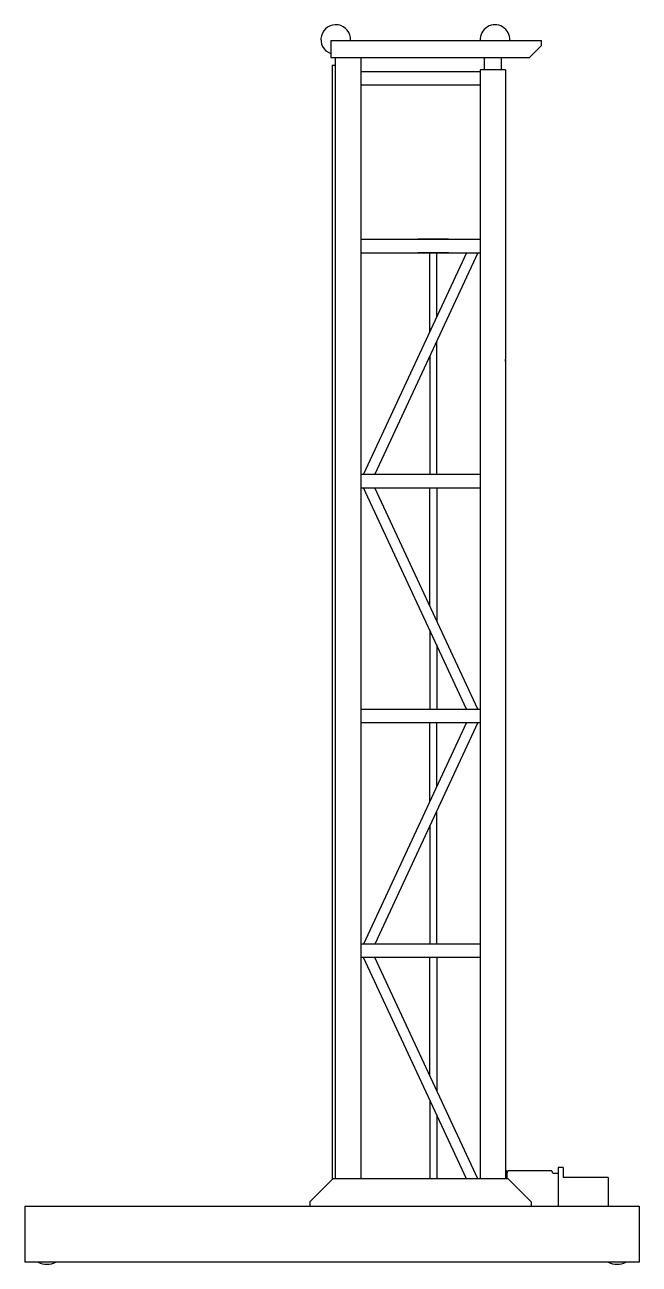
# Model space of a CAD drawing. Extents: x -1199 to 2411, y -607 to 6672.
import ezdxf

# ---------------------------------------------------------------- set-up
doc = ezdxf.new("R2010")
doc.units = 0
doc.layers.get('0').update_dxf_attribs({"linetype": 'CONTINUOUS'})

msp = doc.modelspace()

# ---------------------------------------------------------------- linework, layer by layer
at = {"linetype": 'CONTINUOUS'}
for p, q in [((598.297432, 6580.348271), (598.297432, 6480.348271)), ((598.297432, 6580.348271), (1836.297432, 6580.348271)), ((1836.297432, 6550.348271), (1836.297432, 6580.348271)), ((598.297432, 6480.348271), (1766.297432, 6480.348271)), ((626.107432, -106.193326), (626.107432, 6480.348271)), ((776.107432, 6480.348271), (776.107432, -106.148239)), ((1501.107432, 6406.848271), (1501.107432, 6480.348271)), ((1601.107432, 6406.848271), (1601.107432, 6480.348271)), ((1766.297432, 6480.348271), (1836.297432, 6550.348271)), ((606.107432, 6435.111761), (606.107432, -111.193326)), ((606.107432, 6435.111761), (626.107432, 6435.111761)), ((1626.107432, 6406.848271), (1476.107432, 6406.848271)), ((1476.107432, 6406.848271), (1476.107432, -106.193326)), ((1626.107432, 6406.848271), (1626.107432, -106.193326)), ((776.107432, 6398.848271), (1476.107432, 6398.848271)), ((776.107432, 6318.848271), (1476.107432, 6318.848271)), ((776.107432, 5413.848271), (1476.107432, 5413.848271)), ((1291.107432, 5413.848271), (1111.107432, 5413.848271)), ((776.107432, 5333.848271), (1476.107432, 5333.848271)), ((1396.904752, 5333.848271), (790.704802, 4033.848271)), ((1463.107432, 5333.848271), (856.907472, 4033.848271)), ((1291.107432, 5333.848271), (1111.107432, 5333.848271)), ((1181.107432, 4871.069415), (1181.107432, 5333.848271)), ((1221.107432, 4956.849691), (1221.107432, 5333.848271)), ((1221.107432, 4033.848271), (1221.107432, 4814.877596)), ((1181.107432, 4729.09732), (1181.107432, 4033.848271)), ((1626.096532, 4705.305082), (1621.082942, 4705.305082)), ((1626.096532, 4704.505082), (1621.082942, 4704.505082)), ((1626.096532, 4701.305082), (1621.082942, 4701.305082)), ((1626.096532, 4698.105082), (1621.082942, 4698.105082)), ((1626.096532, 4697.305082), (1621.082942, 4697.305082)), ((776.107432, 4033.848271), (1476.107432, 4033.848271)), ((776.107432, 3953.848271), (1476.107432, 3953.848271)), ((1396.904752, 2653.848271), (790.704802, 3953.848271)), ((1463.107432, 2653.848271), (856.907472, 3953.848271)), ((1181.107432, 3258.599222), (1181.107432, 3953.848271)), ((1221.107432, 3953.848271), (1221.107432, 3172.818946)), ((1181.107432, 3116.627127), (1181.107432, 2653.848271)), ((1221.107432, 3030.846851), (1221.107432, 2653.848271)), ((776.107432, 2653.848271), (1476.107432, 2653.848271)), ((776.107432, 2573.848271), (1476.107432, 2573.848271)), ((1396.904752, 2573.848271), (790.704802, 1273.848271)), ((1463.107432, 2573.848271), (856.907472, 1273.848271)), ((1181.107432, 2111.069415), (1181.107432, 2573.848271)), ((1221.107432, 2196.849691), (1221.107432, 2573.848271)), ((1221.107432, 1273.848271), (1221.107432, 2054.877596)), ((1181.107432, 1969.09732), (1181.107432, 1273.848271)), ((1476.107432, 1273.848271), (776.107432, 1273.848271)), ((1476.107432, 1193.848271), (776.107432, 1193.848271)), ((1396.904752, -106.151729), (790.704802, 1193.848271)), ((1463.107432, -106.151729), (856.907472, 1193.848271)), ((1181.107432, 498.599222), (1181.107432, 1193.848271)), ((1221.107432, 1193.848271), (1221.107432, 412.818946)), ((1181.107432, 356.627127), (1181.107432, -106.193326)), ((1221.107432, 270.846851), (1221.107432, -106.193326)), ((1626.107432, -57.008239), (1633.107432, -57.008239)), ((1633.107432, -73.008239), (1641.767682, -57.008239)), ((1633.107432, -57.008239), (1633.107432, -106.193326)), ((1641.767682, -57.008239), (1896.447182, -57.008239)), ((1905.107432, -73.008239), (1896.447182, -57.008239)), ((1935.107432, -38.008239), (1935.107432, -265.193326)), ((1964.107432, -38.008239), (1935.107432, -38.008239)), ((1964.107432, -38.008239), (1964.107432, -98.008239)), ((611.107432, -106.193326), (476.107432, -241.193326)), ((1641.107432, -106.193326), (611.107432, -106.193326)), ((1641.107432, -106.193326), (1776.107432, -241.193325)), ((1935.107432, -73.008239), (1905.107432, -73.008239)), ((2229.107432, -98.008239), (1964.107432, -98.008239)), ((2229.107432, -98.008239), (2229.107432, -265.193326)), ((-1198.892568, -265.193326), (-1198.892568, -595.193326)), ((-1198.892568, -265.193326), (2411.107432, -265.193326)), ((476.107432, -241.193326), (476.107432, -265.193326)), ((1776.107432, -241.193325), (1776.107432, -265.193326)), ((2411.107432, -265.193326), (2411.107432, -595.193326)), ((2411.107432, -595.193326), (-1198.892568, -595.193326))]:
    msp.add_line(p, q, dxfattribs=at)
for centre, radius, start, end in [((628.297432, 6585.348271), 87, 356.705324, 249.828729), ((1563.797782, 6585.348271), 87, 356.705324, 183.294676), ((-1068.892568, -481.648239), 125, 245.279785, 294.720215), ((2281.107432, -481.648239), 125, 245.279785, 294.720215)]:
    msp.add_arc(centre, radius, start, end, dxfattribs=at)

doc.saveas('drawing.dxf')
